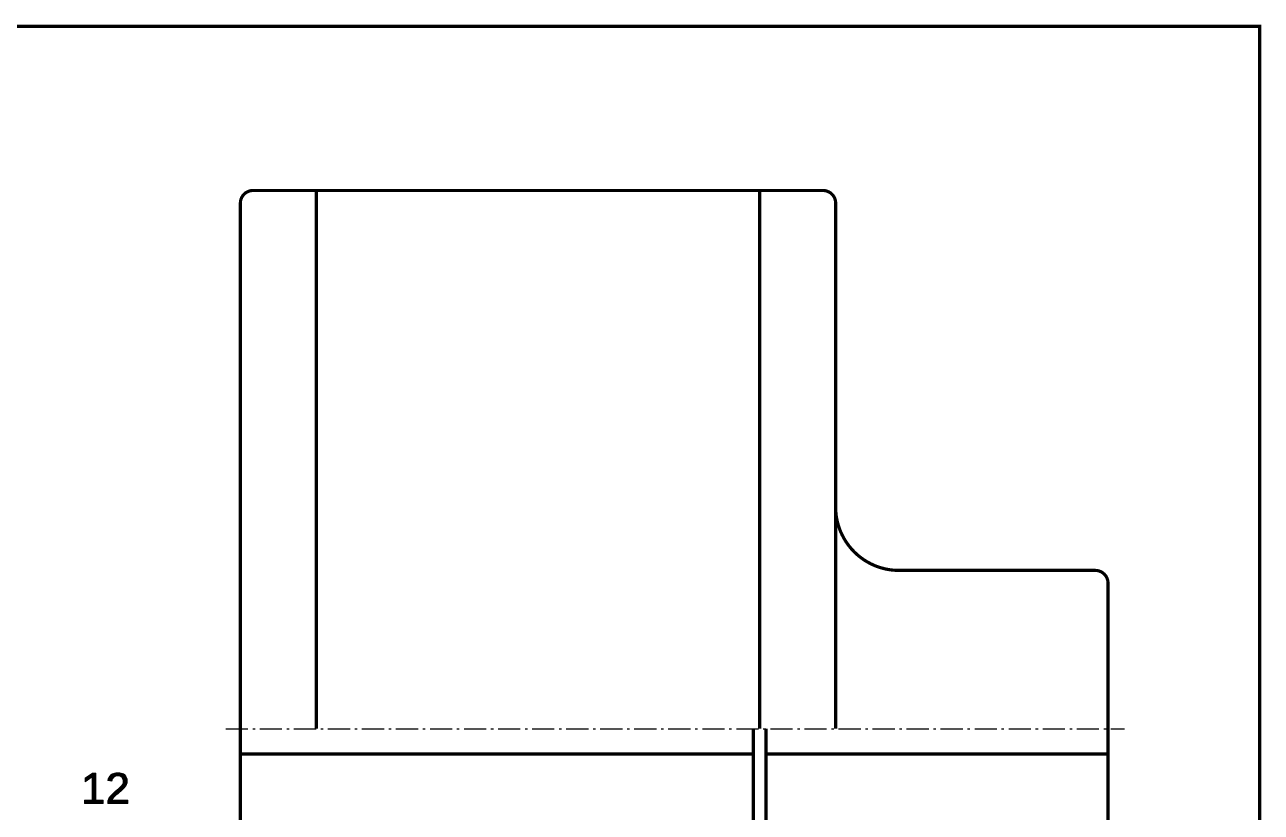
# Model space of a CAD drawing. Header units: millimetres. Extents: x 20 to 410, y 10 to 287.
# Drawn here: x 215 to 410.2, y 162.9 to 287.2 of the extents above; entities that cross this region are included whole.
import ezdxf

# ---------------------------------------------------------------- set-up
doc = ezdxf.new("R2010")
doc.units = ezdxf.units.MM
for name, color, linetype, lineweight in [('KANTEN', 7, 'Continuous', 50), ('MITTELLINIEN', 7, 'Continuous', 25), ('TEXT', 7, 'Continuous', 13)]:
    doc.layers.add(name, color=color, linetype=linetype, lineweight=lineweight)

msp = doc.modelspace()

# ---------------------------------------------------------------- linework, layer by layer
at = {"layer": 'KANTEN', "lineweight": 50, "const_width": 0.5}
msp.add_lwpolyline([(20, 10), (410, 10), (410, 287), (20, 287)], close=True, dxfattribs=at)
for points in [[(251.05, 261.07), (250.74, 261.05), (250.43, 260.97), (250.14, 260.85), (249.87, 260.69), (249.64, 260.48), (249.43, 260.25), (249.27, 259.98), (249.15, 259.69), (249.07, 259.38), (249.05, 259.07)], [(261.05, 261.07), (256.05, 261.07), (251.05, 261.07)], [(261.05, 261.07), (261.05, 176.07)], [(261.05, 176.07), (261.05, 261.07)], [(331.05, 261.07), (296.05, 261.07), (261.05, 261.07)], [(331.05, 261.07), (331.05, 176.07)], [(331.05, 261.07), (331.05, 176.07)], [(331.05, 261.07), (336.05, 261.07), (341.05, 261.07)], [(341.05, 261.07), (341.36, 261.05), (341.67, 260.97), (341.96, 260.85), (342.23, 260.69), (342.46, 260.48), (342.67, 260.25), (342.83, 259.98), (342.95, 259.69), (343.03, 259.38), (343.05, 259.07)], [(249.05, 176.07), (249.05, 259.07)], [(249.05, 251.07), (249.05, 258.57)], [(343.05, 259.07), (343.05, 176.07)], [(249.05, 243.57), (249.05, 251.07)], [(353.05, 201.07), (352.75, 201.07), (352.45, 201.09), (352.15, 201.11), (351.84, 201.14), (351.55, 201.18), (351.25, 201.23), (350.95, 201.29), (350.66, 201.36), (350.36, 201.44), (350.07, 201.52), (349.79, 201.62), (349.5, 201.72), (349.22, 201.83), (348.95, 201.95), (348.67, 202.08), (348.4, 202.22), (348.14, 202.36), (347.88, 202.51), (347.62, 202.67), (347.37, 202.84), (347.12, 203.02), (346.88, 203.2), (346.65, 203.39), (346.42, 203.58), (346.2, 203.79), (345.98, 204), (345.77, 204.22), (345.56, 204.44), (345.37, 204.67), (345.18, 204.9), (345, 205.14), (344.82, 205.39), (344.65, 205.64), (344.49, 205.9), (344.34, 206.16), (344.2, 206.42), (344.06, 206.69), (343.93, 206.97), (343.81, 207.24), (343.7, 207.52), (343.6, 207.81), (343.5, 208.09), (343.42, 208.38), (343.34, 208.68), (343.27, 208.97), (343.21, 209.27), (343.16, 209.57), (343.12, 209.86), (343.09, 210.17), (343.07, 210.47), (343.05, 210.77), (343.05, 211.07)], [(353.05, 201.07), (368.55, 201.07)], [(368.55, 201.07), (384.05, 201.07)], [(384.05, 201.07), (384.36, 201.05), (384.67, 200.97), (384.96, 200.85), (385.23, 200.69), (385.46, 200.48), (385.67, 200.25), (385.83, 199.98), (385.95, 199.69), (386.03, 199.38), (386.05, 199.07)], [(386.05, 199.07), (386.05, 176.07)], [(249.05, 176.07), (249.05, 176.07), (249.05, 172.07)], [(330.05, 176.07), (330.05, 176.07), (330.05, 172.07)], [(332.05, 172.07), (332.05, 176.07), (332.05, 176.07)], [(386.05, 172.07), (386.05, 176.07), (386.05, 176.07)], [(249.05, 172.07), (249.05, 161.07)], [(330.05, 172.07), (289.55, 172.07), (249.05, 172.07)], [(330.05, 172.07), (330.05, 161.07)], [(386.05, 172.07), (359.05, 172.07), (332.05, 172.07)], [(332.05, 161.07), (332.05, 172.07)], [(386.05, 161.07), (386.05, 172.07)]]:
    msp.add_lwpolyline(points, dxfattribs=at)
at = {"layer": 'MITTELLINIEN', "lineweight": 25}
for points in [[(246.75, 176.07), (247.25, 176.07), (247.75, 176.07), (248.25, 176.07), (248.75, 176.07), (249.25, 176.07), (249.75, 176.07), (250.25, 176.07)], [(251, 176.07), (251.38, 176.07)], [(252.12, 176.07), (252.56, 176.07), (253, 176.07), (253.44, 176.07), (253.88, 176.07), (254.31, 176.07), (254.75, 176.07), (255.19, 176.07), (255.62, 176.07)], [(256.38, 176.07), (256.75, 176.07)], [(257.5, 176.07), (257.94, 176.07), (258.38, 176.07), (258.81, 176.07), (259.25, 176.07), (259.69, 176.07), (260.12, 176.07), (260.56, 176.07), (261, 176.07)], [(261.75, 176.07), (262.12, 176.07)], [(262.88, 176.07), (263.31, 176.07), (263.75, 176.07), (264.19, 176.07), (264.62, 176.07), (265.06, 176.07), (265.5, 176.07), (265.94, 176.07), (266.38, 176.07)], [(267.12, 176.07), (267.5, 176.07)], [(268.25, 176.07), (268.69, 176.07), (269.12, 176.07), (269.56, 176.07), (270, 176.07), (270.44, 176.07), (270.88, 176.07), (271.31, 176.07), (271.75, 176.07)], [(272.5, 176.07), (272.88, 176.07)], [(273.62, 176.07), (274.06, 176.07), (274.5, 176.07), (274.94, 176.07), (275.38, 176.07), (275.81, 176.07), (276.25, 176.07), (276.69, 176.07), (277.12, 176.07)], [(277.88, 176.07), (278.25, 176.07)], [(279, 176.07), (279.44, 176.07), (279.88, 176.07), (280.31, 176.07), (280.75, 176.07), (281.19, 176.07), (281.62, 176.07), (282.06, 176.07), (282.5, 176.07)], [(283.25, 176.07), (283.62, 176.07)], [(284.38, 176.07), (284.81, 176.07), (285.25, 176.07), (285.69, 176.07), (286.12, 176.07), (286.56, 176.07), (287, 176.07), (287.44, 176.07), (287.88, 176.07)], [(288.62, 176.07), (289, 176.07)], [(289.75, 176.07), (290.19, 176.07), (290.62, 176.07), (291.06, 176.07), (291.5, 176.07), (291.94, 176.07), (292.38, 176.07), (292.81, 176.07), (293.25, 176.07)], [(294, 176.07), (294.38, 176.07)], [(295.12, 176.07), (295.56, 176.07), (296, 176.07), (296.44, 176.07), (296.88, 176.07), (297.31, 176.07), (297.75, 176.07), (298.19, 176.07), (298.62, 176.07)], [(299.38, 176.07), (299.75, 176.07)], [(300.5, 176.07), (300.94, 176.07), (301.38, 176.07), (301.81, 176.07), (302.25, 176.07), (302.69, 176.07), (303.12, 176.07), (303.56, 176.07), (304, 176.07)], [(304.75, 176.07), (305.12, 176.07)], [(305.88, 176.07), (306.31, 176.07), (306.75, 176.07), (307.19, 176.07), (307.62, 176.07), (308.06, 176.07), (308.5, 176.07), (308.94, 176.07), (309.38, 176.07)], [(310.12, 176.07), (310.5, 176.07)], [(311.25, 176.07), (311.69, 176.07), (312.12, 176.07), (312.56, 176.07), (313, 176.07), (313.44, 176.07), (313.88, 176.07), (314.31, 176.07), (314.75, 176.07)], [(315.5, 176.07), (315.88, 176.07)], [(316.62, 176.07), (317.06, 176.07), (317.5, 176.07), (317.94, 176.07), (318.38, 176.07), (318.81, 176.07), (319.25, 176.07), (319.69, 176.07), (320.12, 176.07)], [(320.88, 176.07), (321.25, 176.07)], [(322, 176.07), (322.44, 176.07), (322.88, 176.07), (323.31, 176.07), (323.75, 176.07), (324.19, 176.07), (324.62, 176.07), (325.06, 176.07), (325.5, 176.07)], [(326.25, 176.07), (326.62, 176.07)], [(327.38, 176.07), (327.81, 176.07), (328.25, 176.07), (328.69, 176.07), (329.12, 176.07), (329.56, 176.07), (330, 176.07), (330.44, 176.07), (330.88, 176.07)], [(331.62, 176.07), (332, 176.07)], [(332.75, 176.07), (333.19, 176.07), (333.62, 176.07), (334.06, 176.07), (334.5, 176.07), (334.94, 176.07), (335.38, 176.07), (335.81, 176.07), (336.25, 176.07)], [(337, 176.07), (337.38, 176.07)], [(338.12, 176.07), (338.56, 176.07), (339, 176.07), (339.44, 176.07), (339.88, 176.07), (340.31, 176.07), (340.75, 176.07), (341.19, 176.07), (341.62, 176.07)], [(342.38, 176.07), (342.75, 176.07)], [(343.5, 176.07), (343.94, 176.07), (344.38, 176.07), (344.81, 176.07), (345.25, 176.07), (345.69, 176.07), (346.12, 176.07), (346.56, 176.07), (347, 176.07)], [(347.75, 176.07), (348.12, 176.07)], [(348.88, 176.07), (349.31, 176.07), (349.75, 176.07), (350.19, 176.07), (350.62, 176.07), (351.06, 176.07), (351.5, 176.07), (351.94, 176.07), (352.38, 176.07)], [(353.12, 176.07), (353.5, 176.07)], [(354.25, 176.07), (354.69, 176.07), (355.12, 176.07), (355.56, 176.07), (356, 176.07), (356.44, 176.07), (356.88, 176.07), (357.31, 176.07), (357.75, 176.07)], [(358.5, 176.07), (358.88, 176.07)], [(359.62, 176.07), (360.06, 176.07), (360.5, 176.07), (360.94, 176.07), (361.38, 176.07), (361.81, 176.07), (362.25, 176.07), (362.69, 176.07), (363.12, 176.07)], [(363.88, 176.07), (364.25, 176.07)], [(365, 176.07), (365.44, 176.07), (365.88, 176.07), (366.31, 176.07), (366.75, 176.07), (367.19, 176.07), (367.62, 176.07), (368.06, 176.07), (368.5, 176.07)], [(369.25, 176.07), (369.62, 176.07)], [(370.38, 176.07), (370.81, 176.07), (371.25, 176.07), (371.69, 176.07), (372.12, 176.07), (372.56, 176.07), (373, 176.07), (373.44, 176.07), (373.88, 176.07)], [(374.62, 176.07), (375, 176.07)], [(375.75, 176.07), (376.19, 176.07), (376.62, 176.07), (377.06, 176.07), (377.5, 176.07), (377.94, 176.07), (378.38, 176.07), (378.81, 176.07), (379.25, 176.07)], [(380, 176.07), (380.38, 176.07)], [(381.12, 176.07), (381.56, 176.07), (382, 176.07), (382.44, 176.07), (382.88, 176.07), (383.31, 176.07), (383.75, 176.07), (384.19, 176.07), (384.62, 176.07)], [(385.38, 176.07), (385.75, 176.07)], [(386.5, 176.07), (386.93, 176.07), (387.36, 176.07), (387.79, 176.07), (388.22, 176.07), (388.65, 176.07)]]:
    msp.add_lwpolyline(points, dxfattribs=at)
at = {"layer": 'TEXT', "lineweight": 13}
for p, q in [((224.56, 168.26), (225.35, 168.26)), ((224.56, 168.2), (225.27, 168.2)), ((224.56, 168.14), (225.18, 168.14)), ((224.56, 168.08), (225.1, 168.08)), ((224.56, 168.02), (225.02, 168.02)), ((224.56, 167.96), (224.93, 167.96)), ((224.63, 168.32), (225.43, 168.32)), ((224.72, 168.38), (225.52, 168.38)), ((224.8, 168.44), (225.6, 168.44)), ((224.89, 168.5), (226.25, 168.5)), ((224.98, 168.56), (226.25, 168.56)), ((225.07, 168.62), (226.25, 168.62)), ((225.15, 168.68), (226.25, 168.68)), ((225.24, 168.74), (226.25, 168.74)), ((225.33, 168.8), (226.25, 168.8)), ((225.42, 168.86), (226.25, 168.86)), ((225.5, 168.92), (226.25, 168.92)), ((225.59, 168.98), (226.25, 168.98)), ((225.64, 168.44), (226.25, 168.44)), ((225.64, 168.38), (226.25, 168.38)), ((225.64, 168.32), (226.25, 168.32)), ((225.64, 168.26), (226.25, 168.26)), ((225.64, 168.2), (226.25, 168.2)), ((225.64, 168.14), (226.25, 168.14)), ((225.64, 168.08), (226.25, 168.08)), ((225.64, 168.02), (226.25, 168.02)), ((225.64, 167.96), (226.25, 167.96)), ((225.68, 169.04), (226.25, 169.04)), ((228.15, 167.96), (228.8, 167.96)), ((228.16, 168.02), (228.81, 168.02)), ((228.17, 168.08), (228.83, 168.08)), ((228.19, 168.14), (228.85, 168.14)), ((228.22, 168.2), (228.89, 168.2)), ((228.25, 168.26), (228.94, 168.26)), ((228.28, 168.32), (228.98, 168.32)), ((228.31, 168.38), (229.03, 168.38)), ((228.35, 168.44), (229.11, 168.44)), ((228.38, 168.5), (229.22, 168.5)), ((228.41, 168.56), (229.33, 168.56)), ((228.45, 168.62), (230.95, 168.62)), ((228.51, 168.68), (230.89, 168.68)), ((228.58, 168.74), (230.84, 168.74)), ((228.65, 168.8), (230.77, 168.8)), ((228.74, 168.86), (230.69, 168.86)), ((228.83, 168.92), (230.6, 168.92)), ((229, 168.98), (230.42, 168.98)), ((229.2, 169.04), (230.22, 169.04)), ((229.41, 169.1), (230, 169.1)), ((230.06, 168.56), (230.99, 168.56)), ((230.16, 168.5), (231.01, 168.5)), ((230.27, 168.44), (231.03, 168.44)), ((230.35, 168.38), (231.06, 168.38)), ((230.39, 168.32), (231.08, 168.32)), ((230.43, 168.26), (231.11, 168.26)), ((230.47, 168.2), (231.13, 168.2)), ((230.51, 168.14), (231.15, 168.14)), ((230.52, 168.08), (231.17, 168.08)), ((230.53, 168.02), (231.17, 168.02)), ((230.54, 167.96), (231.18, 167.96)), ((224.56, 167.9), (224.85, 167.9)), ((224.56, 167.84), (224.76, 167.84)), ((224.56, 167.78), (224.68, 167.78)), ((224.56, 167.72), (224.6, 167.72)), ((225.64, 167.9), (226.25, 167.9)), ((225.64, 167.84), (226.25, 167.84)), ((225.64, 167.78), (226.25, 167.78)), ((225.64, 167.72), (226.25, 167.72)), ((225.64, 167.66), (226.25, 167.66)), ((225.64, 167.6), (226.25, 167.6)), ((225.64, 167.54), (226.25, 167.54)), ((225.64, 167.48), (226.25, 167.48)), ((225.64, 167.42), (226.25, 167.42)), ((225.64, 167.36), (226.25, 167.36)), ((225.64, 167.3), (226.25, 167.3)), ((225.64, 167.24), (226.25, 167.24)), ((225.64, 167.18), (226.25, 167.18)), ((225.64, 167.12), (226.25, 167.12)), ((225.64, 167.06), (226.25, 167.06)), ((225.64, 167), (226.25, 167)), ((225.64, 166.94), (226.25, 166.94)), ((225.64, 166.88), (226.25, 166.88)), ((225.64, 166.82), (226.25, 166.82)), ((225.64, 166.76), (226.25, 166.76)), ((225.64, 166.7), (226.25, 166.7)), ((225.64, 166.64), (226.25, 166.64)), ((225.64, 166.58), (226.25, 166.58)), ((225.64, 166.52), (226.25, 166.52)), ((225.64, 166.46), (226.25, 166.46)), ((225.64, 166.4), (226.25, 166.4)), ((225.64, 166.34), (226.25, 166.34)), ((225.64, 166.28), (226.25, 166.28)), ((225.64, 166.22), (226.25, 166.22)), ((225.64, 166.16), (226.25, 166.16)), ((225.64, 166.1), (226.25, 166.1)), ((225.64, 166.04), (226.25, 166.04)), ((225.64, 165.98), (226.25, 165.98)), ((228.14, 167.9), (228.78, 167.9)), ((228.43, 167.84), (228.76, 167.84)), ((229.08, 165.98), (229.87, 165.98)), ((229.15, 166.04), (229.94, 166.04)), ((229.22, 166.1), (230.01, 166.1)), ((229.29, 166.16), (230.09, 166.16)), ((229.36, 166.22), (230.16, 166.22)), ((229.44, 166.28), (230.23, 166.28)), ((229.51, 166.34), (230.3, 166.34)), ((229.58, 166.4), (230.36, 166.4)), ((229.66, 166.46), (230.43, 166.46)), ((229.73, 166.52), (230.49, 166.52)), ((229.8, 166.58), (230.55, 166.58)), ((229.87, 166.64), (230.62, 166.64)), ((229.94, 166.7), (230.68, 166.7)), ((230.01, 166.76), (230.73, 166.76)), ((230.07, 166.82), (230.78, 166.82)), ((230.13, 166.88), (230.82, 166.88)), ((230.18, 166.94), (230.87, 166.94)), ((230.24, 167), (230.92, 167)), ((230.29, 167.06), (230.95, 167.06)), ((230.33, 167.12), (230.98, 167.12)), ((230.37, 167.18), (231.02, 167.18)), ((230.41, 167.24), (231.05, 167.24)), ((230.44, 167.3), (231.08, 167.3)), ((230.47, 167.36), (231.1, 167.36)), ((230.49, 167.42), (231.12, 167.42)), ((230.52, 167.48), (231.14, 167.48)), ((230.53, 167.54), (231.16, 167.54)), ((230.54, 167.6), (231.17, 167.6)), ((230.55, 167.9), (231.18, 167.9)), ((230.55, 167.66), (231.17, 167.66)), ((230.56, 167.84), (231.19, 167.84)), ((230.56, 167.78), (231.19, 167.78)), ((230.56, 167.72), (231.18, 167.72)), ((224.42, 164.78), (227.41, 164.78)), ((224.42, 164.72), (227.41, 164.72)), ((224.42, 164.66), (227.41, 164.66)), ((224.42, 164.6), (227.41, 164.6)), ((224.42, 164.54), (227.41, 164.54)), ((224.42, 164.48), (227.41, 164.48)), ((224.42, 164.42), (227.41, 164.42)), ((224.42, 164.36), (227.41, 164.36)), ((224.42, 164.3), (227.41, 164.3)), ((225.64, 165.92), (226.25, 165.92)), ((225.64, 165.86), (226.25, 165.86)), ((225.64, 165.8), (226.25, 165.8)), ((225.64, 165.74), (226.25, 165.74)), ((225.64, 165.68), (226.25, 165.68)), ((225.64, 165.62), (226.25, 165.62)), ((225.64, 165.56), (226.25, 165.56)), ((225.64, 165.5), (226.25, 165.5)), ((225.64, 165.44), (226.25, 165.44)), ((225.64, 165.38), (226.25, 165.38)), ((225.64, 165.32), (226.25, 165.32)), ((225.64, 165.26), (226.25, 165.26)), ((225.64, 165.2), (226.25, 165.2)), ((225.64, 165.14), (226.25, 165.14)), ((225.64, 165.08), (226.25, 165.08)), ((225.64, 165.02), (226.25, 165.02)), ((225.64, 164.96), (226.25, 164.96)), ((225.64, 164.9), (226.25, 164.9)), ((225.64, 164.84), (226.25, 164.84)), ((228.1, 164.66), (231.27, 164.66)), ((228.1, 164.6), (231.27, 164.6)), ((228.1, 164.54), (231.27, 164.54)), ((228.1, 164.48), (231.27, 164.48)), ((228.1, 164.42), (231.27, 164.42)), ((228.1, 164.36), (231.27, 164.36)), ((228.1, 164.3), (231.27, 164.3)), ((228.11, 164.72), (231.27, 164.72)), ((228.14, 164.78), (231.27, 164.78)), ((228.17, 164.84), (228.8, 164.84)), ((228.2, 164.9), (228.84, 164.9)), ((228.24, 164.96), (228.87, 164.96)), ((228.27, 165.02), (228.9, 165.02)), ((228.3, 165.08), (228.95, 165.08)), ((228.34, 165.14), (228.99, 165.14)), ((228.38, 165.2), (229.04, 165.2)), ((228.43, 165.26), (229.09, 165.26)), ((228.47, 165.32), (229.14, 165.32)), ((228.51, 165.38), (229.2, 165.38)), ((228.56, 165.44), (229.26, 165.44)), ((228.61, 165.5), (229.32, 165.5)), ((228.67, 165.56), (229.38, 165.56)), ((228.72, 165.62), (229.45, 165.62)), ((228.77, 165.68), (229.52, 165.68)), ((228.83, 165.74), (229.59, 165.74)), ((228.89, 165.8), (229.66, 165.8)), ((228.96, 165.86), (229.73, 165.86)), ((229.02, 165.92), (229.8, 165.92))]:
    msp.add_line(p, q, dxfattribs=at)
for points in [[(224.42, 164.27), (224.42, 164.79), (225.64, 164.79), (225.64, 168.47), (224.56, 167.7), (224.56, 168.27), (225.69, 169.05), (226.25, 169.05), (226.25, 164.79), (227.41, 164.79), (227.41, 164.27), (224.42, 164.27)], [(228.1, 164.27), (228.1, 164.7), (228.29, 165.08), (228.52, 165.4), (228.78, 165.69), (229.05, 165.95), (229.32, 166.19), (229.59, 166.41), (229.85, 166.62), (230.08, 166.83), (230.28, 167.04), (230.43, 167.27), (230.53, 167.52), (230.56, 167.79), (230.51, 168.14), (230.33, 168.4), (230.06, 168.57), (229.69, 168.62), (229.34, 168.57), (229.05, 168.41), (228.85, 168.15), (228.75, 167.81), (228.13, 167.87), (228.19, 168.14), (228.43, 168.6), (228.62, 168.78), (228.84, 168.93), (229.38, 169.1), (229.69, 169.12), (230.03, 169.1), (230.59, 168.93), (230.8, 168.78), (230.97, 168.59), (231.17, 168.11), (231.19, 167.81), (231.16, 167.54), (231.06, 167.26), (230.91, 166.99), (230.69, 166.71), (230.32, 166.36), (229.73, 165.86), (229.38, 165.56), (229.11, 165.29), (228.91, 165.03), (228.77, 164.79), (231.27, 164.79), (231.27, 164.27), (228.1, 164.27)]]:
    msp.add_lwpolyline(points, close=True, dxfattribs=at)

doc.saveas('drawing.dxf')
